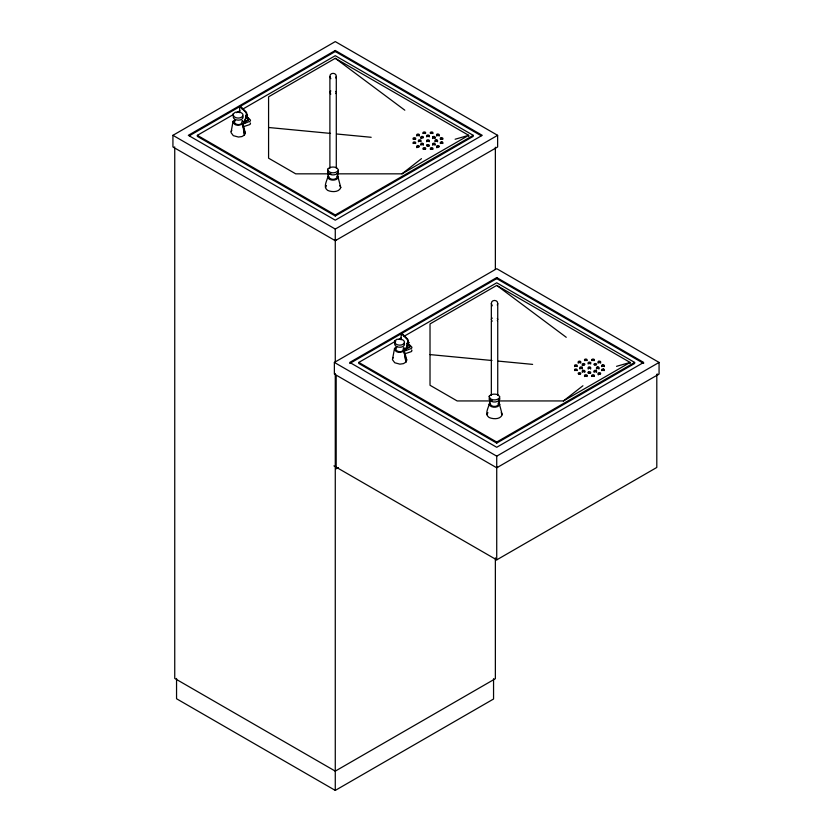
<?xml version="1.0" encoding="UTF-8"?>
<svg xmlns="http://www.w3.org/2000/svg" width="832" height="832" viewBox="0 0 832 832"><rect width="100%" height="100%" fill="white"/><g stroke="black" fill="none" stroke-linecap="round" stroke-linejoin="round"><path stroke-width="1.25" d="M328.37 176.446L328.37 174.221A1.945 1.123 0 0 1 328.546 173.753L329.056 173.358M489.809 403.551L489.819 401.315A1.945 1.123 0 0 1 489.996 400.847L490.495 400.452M239.658 112.715L239.689 107.973A1.914 0.894 76.7 0 1 240.812 107.318L245.586 112.112A2.246 1.05 76.7 0 1 246.397 114.691L244.265 123.271L241.946 120.952M401.097 339.81L401.128 335.078A1.914 0.894 76.7 0 1 402.251 334.412L407.025 339.206A2.246 1.05 76.7 0 1 407.836 341.786L405.704 350.376L403.385 348.046M329.898 92.518L329.898 76.44C329.732 72.311 336.461 72.311 336.294 76.44L336.294 168.241M336.294 76.44L335.868 78.042M491.338 319.613L491.338 303.534C491.182 299.406 497.9 299.406 497.734 303.534L497.734 319.613M497.734 303.534L497.307 305.136M235.31 119.538L233.074 121.347L231.005 132.548L233.303 135.658L238.451 137.041L241.977 136.552L244.483 135.034L245.284 132.891L243.381 125.518M233.074 121.347C234.572 129.262 245.263 122.72 249.486 121.534A1.945 1.123 0 0 0 250.089 121.212L250.484 120.422A2.496 1.446 0 0 0 250.151 119.756L247.822 117.437A2.496 1.446 0 0 0 247.468 117.156M243.298 126.069L244.483 135.034L242.538 123.843L242.954 126.838L249.486 124.665A1.945 1.123 0 0 0 250.089 124.342L250.484 123.552A2.496 1.446 0 0 0 250.151 122.897M396.75 346.632L394.524 348.442L392.444 359.642L394.753 362.752L399.89 364.146L403.416 363.646L405.922 362.128L406.734 359.996L404.82 352.622M394.524 348.442C396.011 356.356 406.702 349.814 410.925 348.629A1.945 1.123 0 0 0 411.528 348.306L411.923 347.516A2.496 1.446 0 0 0 411.59 346.861L409.271 344.531A2.496 1.446 0 0 0 408.907 344.25M404.747 353.174L405.922 362.128L403.978 350.938L404.404 353.933L410.925 351.759A1.945 1.123 0 0 0 411.528 351.437L411.923 350.646A2.496 1.446 0 0 0 411.59 349.991M337.657 175.708L340.777 187.574C339.03 192.514 331.729 192.202 327.694 190.414C321.578 186.274 329.451 178.142 328.37 172.245M499.096 402.813L502.216 414.669C500.469 419.609 493.178 419.297 489.133 417.508C483.018 413.369 490.89 405.236 489.819 399.339M429.239 136.895L429.26 136.791A1.279 0.738 0 0 0 427.981 136.053A1.279 0.738 0 0 0 426.702 136.791L426.722 136.895M590.678 363.99L590.699 363.896A1.279 0.738 0 0 0 589.42 363.158A1.279 0.738 0 0 0 588.151 363.896L588.172 363.99M246.397 114.691L246.948 114.566L244.265 123.271L246.948 114.566A2.246 1.05 76.7 0 0 246.012 111.831L241.363 107.193A1.914 0.894 76.7 0 0 240.261 107.64M325.447 187.574L326.477 185.557M329.025 176.623L328.869 177.174C330.075 180.107 335.962 180.107 337.158 177.174L336.638 176.155M338.447 177.174C336.939 181.126 329.087 181.126 327.59 177.174M407.836 341.786L408.387 341.661L405.704 350.376L408.387 341.661A2.246 1.05 76.7 0 0 407.451 338.926L402.802 334.287A1.914 0.894 76.7 0 0 401.679 334.942M486.886 414.669L487.916 412.651M490.464 403.718L490.318 404.279C491.514 407.202 497.401 407.202 498.597 404.279L498.077 403.25M499.886 404.279C498.389 408.221 490.526 408.221 489.029 404.279M248.529 119.122L247.676 120.214M409.968 346.216L409.219 347.37L406.401 347.828M410.114 346.216L407.857 347.724M408.72 342.295L407.129 343.418M233.532 115.398C231.265 120.224 241.134 121.919 242.923 117.915A5.689 3.286 0 0 0 242.632 116.043M231.171 131.435L231.806 130.406M394.971 342.493C392.704 347.318 402.574 349.014 404.362 345.01A5.689 3.286 0 0 0 404.082 343.138M392.61 358.53L393.245 357.5M423.103 149.25L423.238 149.074A1.279 0.738 0 0 1 424.507 148.71A1.279 0.738 0 0 1 425.578 149.25M246.771 115.492L246.75 114.868M328.318 170.529L327.59 171.954C329.087 175.906 336.939 175.906 338.447 171.954L338.166 171.101M489.757 397.623L489.029 399.048C490.526 403 498.389 403 499.886 399.048L499.606 398.195M246.605 115.617L246.012 115.835M235.227 120.515C231.878 123.739 239.71 126.256 241.498 123.344A4.41 2.548 0 0 0 241.748 122.252M396.666 347.61C393.328 350.834 401.149 353.35 402.938 350.438A4.41 2.548 0 0 0 403.083 348.982M337.178 173.836L401.981 173.836L421.481 158.662M498.628 400.941L563.42 400.941L582.92 385.757M246.802 116.043L246.823 114.629M418.943 146.817A1.279 0.738 0 0 0 417.394 146.702L417.134 146.817A1.279 0.738 0 0 0 418.943 146.817L419.141 146.661A1.279 0.738 0 0 0 418.943 145.777A1.279 0.738 0 0 0 417.394 145.652L417.134 145.777A1.279 0.738 0 0 0 417.134 146.817A1.279 0.738 0 0 0 416.926 147.711M580.382 373.911L580.58 373.766A1.279 0.738 0 0 0 580.382 372.871A1.279 0.738 0 0 0 578.833 372.757L578.573 372.871A1.279 0.738 0 0 0 578.573 373.911A1.279 0.738 0 0 0 580.382 373.911A1.279 0.738 0 0 0 578.833 373.797L578.573 373.911M594.298 364.853L594.402 364.78A1.279 0.738 0 0 1 596.211 364.78A1.279 0.738 0 0 0 596.211 363.73A1.279 0.738 0 0 0 594.402 363.73L594.194 363.886A1.279 0.738 0 0 0 594.402 364.78A1.279 0.738 0 0 0 595.941 364.894L596.211 364.78M172.931 135.325L335.275 41.6L497.63 135.325L497.63 146.973L335.275 240.698L172.931 146.973L172.931 135.325L335.275 229.06L497.63 135.325M335.275 50.482L188.313 135.325L335.275 220.178L482.248 135.325L335.275 50.482L335.275 51.522L481.125 135.73M189.426 135.73L335.275 51.522M173.836 147.493L174.741 146.973M242.206 109.429L335.275 55.702L473.21 135.325L473.21 136.375L335.275 216.008L197.35 136.375L197.35 135.325L233.241 114.608M236.6 112.674L239.97 110.729M468.686 136.375L468.686 135.325L335.275 58.313L268.58 96.824L268.58 158.174L295.714 173.836L329.41 173.836M401.981 173.836L468.686 135.325L455.114 139.246M197.35 135.325L335.275 214.958L473.21 135.325M334.37 362.43L496.725 268.694L659.069 362.43L659.069 374.067L496.725 467.792L334.37 374.067L334.37 362.43L496.725 456.154L659.069 362.43M496.725 277.576L349.752 362.43L496.725 447.283L643.687 362.43L496.725 277.576L496.725 278.616L643.687 363.47M349.752 363.47L496.725 278.616M403.645 336.534L496.725 282.797L634.65 362.43L634.65 363.47L496.725 443.102L358.79 363.47L358.79 362.43L395.803 341.058M399.162 339.123L401.409 337.823M630.126 363.47L630.126 362.43L496.725 285.407L430.019 323.918L430.019 385.268L457.153 400.941L490.849 400.941M338.426 467.532L336.18 468.822L336.18 375.357M563.42 400.941L630.126 362.43L616.554 366.34M358.79 362.43L496.725 442.052L634.65 362.43M333.923 465.889L496.725 559.874L656.802 467.449L656.802 374.327M174.741 148.273L174.741 678.444L335.275 771.129L495.362 678.704L495.362 557.856M176.55 678.444L176.55 698.755L335.275 790.4L493.553 699.015L493.553 678.704M246.792 115.783L245.981 116.033M246.792 116.043L245.981 116.293M408.231 342.878L407.129 343.158M407.451 342.93L408.19 341.962M246.168 116.438L247.562 115.471L246.636 114.556M246.418 120.63C248.331 121.014 249.683 118.061 247.26 117.842M407.15 343.574L408.928 342.815L408.086 341.65M246.459 120.713L244.962 120.734M244.993 120.65L245.7 120.692M244.962 121.254L248.248 120.453L248.674 119.642L247.801 118.071M406.432 347.745L407.139 347.786M406.401 348.348L409.999 347.152L409.895 345.831L408.699 344.937L410.03 345.81M268.58 127.494L330.522 133.411M336.97 134.025L371.176 137.29M430.019 354.588L491.962 360.506M498.42 361.119L532.615 364.385M408.21 341.765L408.72 342.545M330.044 173.42L330.897 173.774M491.483 400.525L492.336 400.868M246.636 114.816L247.281 115.45M247.322 118.3L247.894 118.539M408.762 345.394L409.334 345.634M657.259 374.067L658.164 374.587M335.275 239.658L336.18 240.178M496.725 466.752L497.63 467.272M423.114 137.758L422.958 137.654A1.279 0.738 0 0 0 421.273 137.644A1.279 0.738 0 0 0 421.034 138.601M584.553 364.853L584.397 364.749A1.279 0.738 0 0 0 582.712 364.738A1.279 0.738 0 0 0 582.473 365.706M335.275 58.313L404.81 110.198M496.725 285.407L566.249 337.293M242.497 120.765L244.816 123.084M403.936 347.859L406.255 350.178M337.345 173.607L337.48 173.753A1.945 1.123 0 0 1 337.657 174.221M498.794 400.702L498.919 400.847A1.945 1.123 0 0 1 499.096 401.315M339.747 185.557L340.777 187.574M501.197 412.651L502.216 414.669M330.834 78.707L329.898 76.44M492.274 305.802L491.338 303.534M244.182 130.707L245.284 132.891M405.621 357.802L406.734 359.996M499.096 399.339L499.096 403.489M497.734 320.923L497.734 395.335M496.725 442.052L496.725 443.102M496.725 456.154L496.725 559.874M495.362 147.233L495.362 269.381M491.338 320.923L491.338 395.335M337.657 172.245L337.657 176.394M335.275 214.958L335.275 216.008M335.275 229.06L335.275 361.806M335.275 373.495L335.275 771.129M335.275 771.347L335.275 790.4M329.898 93.829L329.898 168.241M584.501 376.542A1.279 0.738 0 0 1 584.553 376.345L584.678 376.168A1.279 0.738 0 0 1 586.113 375.825A1.279 0.738 0 0 1 587.059 376.542M584.782 372.278A1.279 0.738 0 0 0 584.324 371.498A1.279 0.738 0 0 0 582.91 371.446L582.639 371.561A1.279 0.738 0 0 0 582.306 372.278M580.715 363.137A1.279 0.738 0 0 0 580.58 362.575L580.382 362.43A1.279 0.738 0 0 0 578.833 362.305A1.279 0.738 0 0 0 578.24 363.137M582.223 369.065A1.279 0.738 0 0 0 581.443 367.983L581.11 367.952A1.279 0.738 0 0 0 580.008 369.065M574.6 370.604A1.279 0.738 0 0 1 575.505 370.084L575.838 370.053A1.279 0.738 0 0 1 577.075 370.604M591.802 376.438A1.279 0.738 0 0 1 593.07 375.804A1.279 0.738 0 0 1 594.339 376.438M588.234 373.225A1.279 0.738 0 0 1 589.399 372.757A1.279 0.738 0 0 1 590.595 373.194M598.364 374.889A1.279 0.738 0 0 1 598.593 373.849A1.279 0.738 0 0 1 600.392 373.984M584.553 360.651A1.279 0.738 0 0 1 585.78 360.11A1.279 0.738 0 0 1 587.018 360.651M591.833 360.651A1.279 0.738 0 0 1 593.07 360.11A1.279 0.738 0 0 1 594.298 360.651M594.069 372.278A1.279 0.738 0 0 1 594.526 371.498A1.279 0.738 0 0 1 595.941 371.446L596.211 371.561A1.279 0.738 0 0 1 596.544 372.278M600.61 363.137A1.279 0.738 0 0 0 600.018 362.305A1.279 0.738 0 0 0 598.468 362.43L598.27 362.575A1.279 0.738 0 0 0 598.135 363.137M588.318 369.065A1.279 0.738 0 0 1 589.42 367.952A1.279 0.738 0 0 1 590.533 369.065M574.558 366.59A1.279 0.738 0 0 1 576.17 365.872L576.472 365.945A1.279 0.738 0 0 1 577.117 366.59M598.842 369.065A1.279 0.738 0 0 0 597.74 367.952L597.407 367.983A1.279 0.738 0 0 0 596.627 369.065M601.775 370.604A1.279 0.738 0 0 1 603.013 370.053L603.346 370.084A1.279 0.738 0 0 1 604.25 370.604M601.734 366.59A1.279 0.738 0 0 1 602.378 365.945L602.68 365.872A1.279 0.738 0 0 1 604.292 366.59M497.307 318.531A3.193 2.174 0 0 1 497.307 320.705M492.274 321.152A3.193 2.174 0 0 1 492.274 318.084M404.893 348.785A3.193 1.3 18.7 0 1 404.248 348.4M420.867 145.184A1.279 0.738 0 0 1 421.2 144.466A1.279 0.738 0 0 1 421.2 143.426L421.47 143.302A1.279 0.738 0 0 1 423.01 143.426A1.279 0.738 0 0 1 423.218 144.31L423.01 144.466A1.279 0.738 0 0 1 421.2 144.466L421.47 144.352A1.279 0.738 0 0 1 422.885 144.404A1.279 0.738 0 0 1 423.342 145.184M419.266 136.042A1.279 0.738 0 0 0 419.141 135.481L418.943 135.325A1.279 0.738 0 0 0 417.394 135.21A1.279 0.738 0 0 0 416.801 136.042M420.909 141.783A1.279 0.738 0 0 0 420.004 140.878L419.671 140.858A1.279 0.738 0 0 0 418.434 141.783M413.161 143.51A1.279 0.738 0 0 1 414.066 142.99L414.398 142.958A1.279 0.738 0 0 1 415.626 143.51M430.352 149.344A1.279 0.738 0 0 1 431.621 148.699A1.279 0.738 0 0 1 432.89 149.344M426.951 145.964A1.279 0.738 0 0 1 429.156 146.099M436.914 147.784A1.279 0.738 0 0 1 437.154 146.754A1.279 0.738 0 0 1 438.942 146.89M423.103 133.557A1.279 0.738 0 0 1 424.341 133.016A1.279 0.738 0 0 1 425.578 133.557M430.394 133.557A1.279 0.738 0 0 1 431.621 133.016A1.279 0.738 0 0 1 432.858 133.557M435.094 145.184A1.279 0.738 0 0 0 434.772 144.466A1.279 0.738 0 0 0 434.772 143.426L434.502 143.302A1.279 0.738 0 0 0 432.962 143.426A1.279 0.738 0 0 0 432.754 144.31L432.962 144.466A1.279 0.738 0 0 0 434.772 144.466L434.502 144.352A1.279 0.738 0 0 0 433.087 144.404A1.279 0.738 0 0 0 432.63 145.184M434.97 138.57A1.279 0.738 0 0 0 434.637 137.613A1.279 0.738 0 0 0 432.962 137.675L432.754 137.831A1.279 0.738 0 0 0 432.754 138.57M439.171 136.042A1.279 0.738 0 0 0 438.568 135.21A1.279 0.738 0 0 0 437.029 135.325L436.821 135.481A1.279 0.738 0 0 0 436.696 136.042M426.743 141.783A1.279 0.738 0 0 1 427.981 140.858A1.279 0.738 0 0 1 429.218 141.783M413.161 139.298A1.279 0.738 0 0 1 414.721 138.778L415.033 138.85A1.279 0.738 0 0 1 415.626 139.298M435.063 141.783A1.279 0.738 0 0 1 435.968 140.878L436.301 140.858A1.279 0.738 0 0 1 437.528 141.783M440.336 143.51A1.279 0.738 0 0 1 441.574 142.958L441.906 142.99A1.279 0.738 0 0 1 442.811 143.51M440.336 139.298A1.279 0.738 0 0 1 440.939 138.85L441.241 138.778A1.279 0.738 0 0 1 442.811 139.298M335.868 91.437A3.193 2.174 0 0 1 335.868 93.6M330.834 94.058A3.193 2.174 0 0 1 330.834 90.979M243.443 121.69A3.193 1.3 18.7 0 1 242.299 120.89M233.074 114.036C232.835 118.57 241.02 119.444 242.923 115.825A5.689 3.286 0 0 0 239.158 112.05L235.31 112.226L233.074 114.036M394.524 341.13C394.274 345.665 402.459 346.538 404.362 342.919A5.689 3.286 0 0 0 400.598 339.144L396.75 339.321L394.524 341.13M425.62 148.398L425.578 148.585A1.279 0.738 0 0 1 424.008 149.115A1.279 0.738 0 0 1 423.103 148.21L423.238 148.023A1.279 0.738 0 0 1 424.674 147.68A1.279 0.738 0 0 1 425.62 148.398M429.26 135.751L429.218 135.938A1.279 0.738 0 0 1 427.981 136.49A1.279 0.738 0 0 1 426.743 135.938L426.702 135.751A1.279 0.738 0 0 1 427.981 135.013A1.279 0.738 0 0 1 429.26 135.751M430.394 132.517L430.342 132.704A1.279 0.738 0 0 0 431.298 133.422A1.279 0.738 0 0 0 432.734 133.078L432.858 132.891A1.279 0.738 0 0 0 431.954 131.997A1.279 0.738 0 0 0 430.394 132.517M587.059 375.492L587.018 375.69A1.279 0.738 0 0 1 585.458 376.21A1.279 0.738 0 0 1 584.553 375.305L584.678 375.128A1.279 0.738 0 0 1 586.113 374.785A1.279 0.738 0 0 1 587.059 375.492M590.699 362.846L590.658 363.043A1.279 0.738 0 0 1 589.42 363.584A1.279 0.738 0 0 1 588.193 363.043L588.151 362.846A1.279 0.738 0 0 1 589.42 362.107A1.279 0.738 0 0 1 590.699 362.846M591.833 359.611L591.791 359.798A1.279 0.738 0 0 0 592.738 360.516A1.279 0.738 0 0 0 594.173 360.173L594.298 359.996A1.279 0.738 0 0 0 593.393 359.091A1.279 0.738 0 0 0 591.833 359.611M327.766 169.135L327.59 169.863C329.087 173.815 336.939 173.815 338.447 169.863L336.783 167.856A5.689 3.286 0 0 0 329.243 167.856L327.766 169.135M489.216 396.23L489.029 396.968C490.526 400.91 498.389 400.91 499.886 396.968L498.222 394.95A5.689 3.286 0 0 0 490.693 394.95L489.216 396.23M426.795 145.08L426.722 145.257A1.279 0.738 0 0 0 427.846 146.089A1.279 0.738 0 0 0 429.26 145.434L429.25 145.257A1.279 0.738 0 0 0 428.116 144.612A1.279 0.738 0 0 0 426.795 145.08M588.234 372.185L588.162 372.351A1.279 0.738 0 0 0 589.285 373.183A1.279 0.738 0 0 0 590.699 372.528L590.689 372.351A1.279 0.738 0 0 0 589.566 371.717A1.279 0.738 0 0 0 588.234 372.185M432.962 136.635L432.754 136.791A1.279 0.738 0 0 0 432.962 137.675A1.279 0.738 0 0 0 434.502 137.8L434.772 137.675A1.279 0.738 0 0 0 434.772 136.635A1.279 0.738 0 0 0 432.962 136.635M437.029 134.285L436.821 134.441A1.279 0.738 0 0 0 437.029 135.325A1.279 0.738 0 0 0 438.568 135.45L438.838 135.325A1.279 0.738 0 0 0 438.838 134.285A1.279 0.738 0 0 0 437.029 134.285M584.657 371.415L584.449 371.561A1.279 0.738 0 0 1 582.639 371.561A1.279 0.738 0 0 1 582.639 370.521L582.91 370.406A1.279 0.738 0 0 1 584.449 370.521A1.279 0.738 0 0 1 584.657 371.415M598.468 361.379L598.27 361.535A1.279 0.738 0 0 0 598.468 362.43A1.279 0.738 0 0 0 600.018 362.544L600.278 362.43A1.279 0.738 0 0 0 600.278 361.379A1.279 0.738 0 0 0 598.468 361.379M415.033 143.291L414.721 143.364A1.279 0.738 0 0 1 413.161 142.844A1.279 0.738 0 0 1 414.066 141.939L414.398 141.918A1.279 0.738 0 0 1 415.626 142.459A1.279 0.738 0 0 1 415.033 143.291M441.241 137.738L440.939 137.81A1.279 0.738 0 0 0 440.336 138.642A1.279 0.738 0 0 0 441.574 139.183L441.906 139.162A1.279 0.738 0 0 0 442.811 138.258A1.279 0.738 0 0 0 441.241 137.738M576.472 370.386L576.17 370.458A1.279 0.738 0 0 1 574.6 369.938A1.279 0.738 0 0 1 575.505 369.034L575.838 369.013A1.279 0.738 0 0 1 577.075 369.554A1.279 0.738 0 0 1 576.472 370.386M602.68 364.832L602.378 364.905A1.279 0.738 0 0 0 601.775 365.737A1.279 0.738 0 0 0 603.013 366.288L603.346 366.257A1.279 0.738 0 0 0 604.25 365.352A1.279 0.738 0 0 0 602.68 364.832M436.301 139.818L435.968 139.838A1.279 0.738 0 0 0 435.022 140.556A1.279 0.738 0 0 0 435.968 141.263L436.301 141.294A1.279 0.738 0 0 0 437.58 140.556A1.279 0.738 0 0 0 436.301 139.818M420.004 141.263L419.671 141.294A1.279 0.738 0 0 1 418.392 140.556A1.279 0.738 0 0 1 419.671 139.818L420.004 139.838A1.279 0.738 0 0 1 420.95 140.556A1.279 0.738 0 0 1 420.004 141.263M597.74 366.912L597.407 366.933A1.279 0.738 0 0 0 596.461 367.65A1.279 0.738 0 0 0 597.407 368.358L597.74 368.389A1.279 0.738 0 0 0 599.019 367.65A1.279 0.738 0 0 0 597.74 366.912M581.443 368.358L581.11 368.389A1.279 0.738 0 0 1 579.831 367.65A1.279 0.738 0 0 1 581.11 366.912L581.443 366.933A1.279 0.738 0 0 1 582.39 367.65A1.279 0.738 0 0 1 581.443 368.358M414.398 139.183L414.066 139.162A1.279 0.738 0 0 1 413.161 138.258A1.279 0.738 0 0 1 414.721 137.738L415.033 137.81A1.279 0.738 0 0 1 415.626 138.642A1.279 0.738 0 0 1 414.398 139.183M441.906 141.939L441.574 141.918A1.279 0.738 0 0 0 440.336 142.459A1.279 0.738 0 0 0 440.939 143.291L441.241 143.364A1.279 0.738 0 0 0 442.811 142.844A1.279 0.738 0 0 0 441.906 141.939M575.838 366.288L575.505 366.257A1.279 0.738 0 0 1 574.6 365.352A1.279 0.738 0 0 1 576.17 364.832L576.472 364.905A1.279 0.738 0 0 1 577.075 365.737A1.279 0.738 0 0 1 575.838 366.288M603.346 369.034L603.013 369.013A1.279 0.738 0 0 0 601.775 369.554A1.279 0.738 0 0 0 602.378 370.386L602.68 370.458A1.279 0.738 0 0 0 604.25 369.938A1.279 0.738 0 0 0 603.346 369.034M421.533 137.821L421.252 137.706A1.279 0.738 0 0 1 421.148 136.666A1.279 0.738 0 0 1 422.958 136.604L423.176 136.75A1.279 0.738 0 0 1 423.062 137.654A1.279 0.738 0 0 1 421.533 137.821M582.972 364.915L582.691 364.801A1.279 0.738 0 0 1 582.598 363.761A1.279 0.738 0 0 1 584.397 363.698L584.615 363.854A1.279 0.738 0 0 1 584.501 364.749A1.279 0.738 0 0 1 582.972 364.915M417.394 135.45L417.134 135.325A1.279 0.738 0 0 1 417.134 134.285A1.279 0.738 0 0 1 418.943 134.285L419.141 134.441A1.279 0.738 0 0 1 418.943 135.325A1.279 0.738 0 0 1 417.394 135.45M578.833 362.544L578.573 362.43A1.279 0.738 0 0 1 578.573 361.379A1.279 0.738 0 0 1 580.382 361.379L580.58 361.535A1.279 0.738 0 0 1 580.382 362.43A1.279 0.738 0 0 1 578.833 362.544M596.211 370.521L595.941 370.406A1.279 0.738 0 0 0 594.402 370.521A1.279 0.738 0 0 0 594.194 371.415L594.402 371.561A1.279 0.738 0 0 0 596.211 371.561A1.279 0.738 0 0 0 596.211 370.521M423.238 133.078L423.103 132.891A1.279 0.738 0 0 1 424.008 131.997A1.279 0.738 0 0 1 425.578 132.517L425.62 132.704A1.279 0.738 0 0 1 424.674 133.422A1.279 0.738 0 0 1 423.238 133.078M584.678 360.173L584.553 359.996A1.279 0.738 0 0 1 585.458 359.091A1.279 0.738 0 0 1 587.018 359.611L587.059 359.798A1.279 0.738 0 0 1 586.113 360.516A1.279 0.738 0 0 1 584.678 360.173M588.786 368.285A1.279 0.738 0 0 0 590.699 367.65A1.279 0.738 0 0 0 588.786 367.006A1.279 0.738 0 0 0 588.786 368.285M592.29 376.085A1.279 0.738 0 0 0 594.339 375.586A1.279 0.738 0 0 0 592.582 374.816A1.279 0.738 0 0 0 592.29 376.085M598.593 373.974A1.279 0.738 0 0 0 600.642 373.485A1.279 0.738 0 0 0 598.884 372.705A1.279 0.738 0 0 0 598.593 373.974M427.076 141.076A1.279 0.738 0 0 0 429.218 140.743A1.279 0.738 0 0 0 427.648 139.838A1.279 0.738 0 0 0 427.076 141.076M430.851 148.98A1.279 0.738 0 0 0 432.89 148.491A1.279 0.738 0 0 0 431.132 147.711A1.279 0.738 0 0 0 430.851 148.98M437.154 146.879A1.279 0.738 0 0 0 439.202 146.39A1.279 0.738 0 0 0 437.445 145.61A1.279 0.738 0 0 0 437.154 146.879"/></g></svg>
